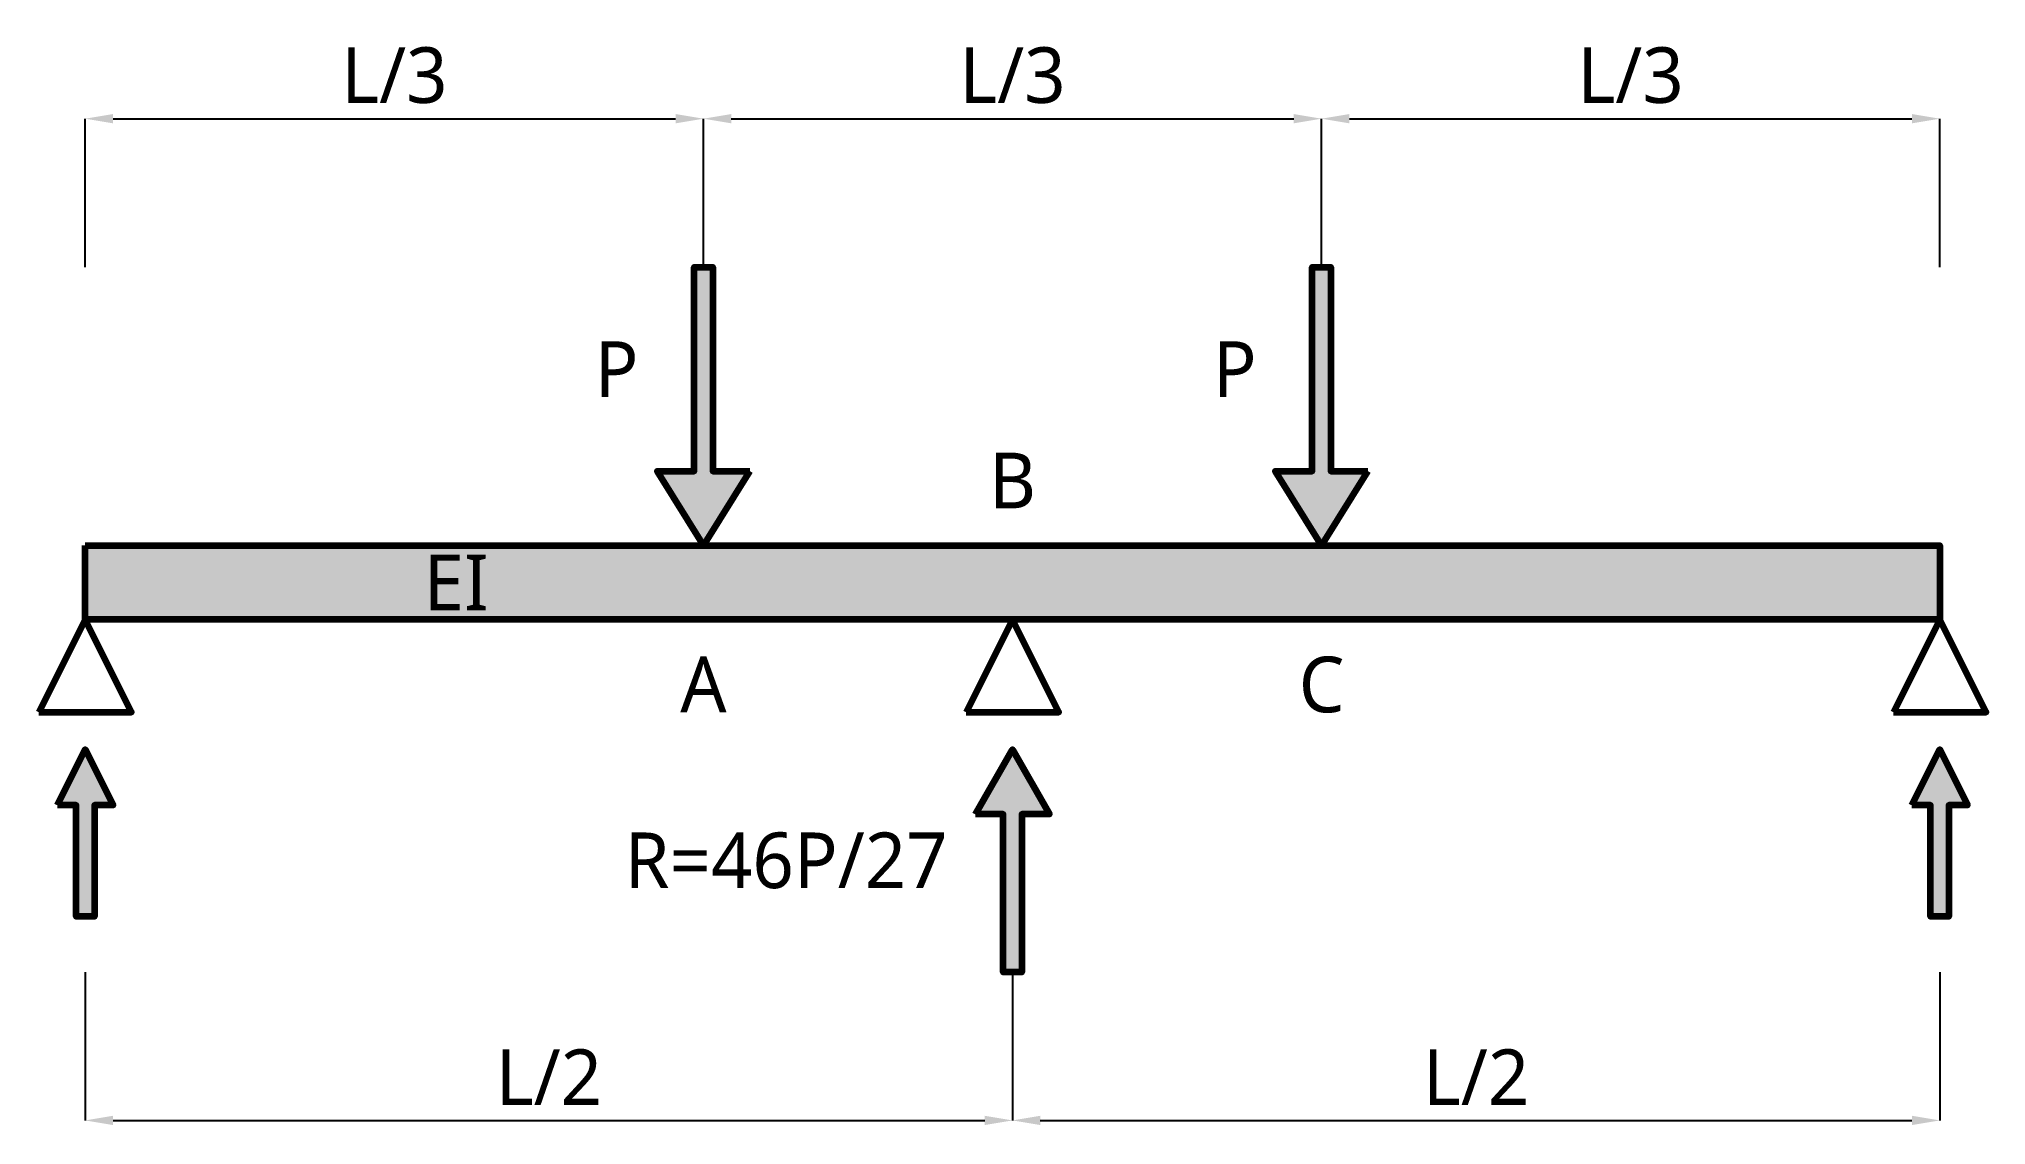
# Model space of a CAD drawing. Header units: millimetres. Extents: x -465 to 10035, y -188 to 5667.
import ezdxf

# ---------------------------------------------------------------- set-up
doc = ezdxf.new("R2010")
doc.units = ezdxf.units.MM
doc.layers.get('0').update_dxf_attribs({"lineweight": 100})
doc.layers.get('Defpoints').update_dxf_attribs({"lineweight": 100})
for name, color, linetype, lineweight in [('dim', 7, 'Continuous', 50), ('反力', 5, 'Continuous', 100), ('荷重', 1, 'Continuous', 100)]:
    doc.layers.add(name, color=color, linetype=linetype, lineweight=lineweight)
doc.dimstyles.new('ISO-25', dxfattribs={"dimtxt": 2.5, "dimasz": 2.5, "dimexe": 1.25, "dimexo": 0.625, "dimtad": 1, "dimtxsty": 'Standard', "dimcen": 2.5, "dimadec": 0, "dimazin": 0, "dimtfac": 1, "dimtmove": 0, "dimatfit": 3, "dimfxl": 1, "dimarcsym": 0})

# ---------------------------------------------------------------- blocks, each defined once
blk = doc.blocks.new('*D1')
at = {"layer": 'Defpoints', "color": 0}
for p in [(-215, 637), (4785, 637), (4785, -163)]:
    blk.add_point(p, dxfattribs=at)
at = {"layer": 'dim', "color": 0, "lineweight": -2}
for p, q in [((-215, 637), (-215, -163)), ((4785, 637), (4785, -163)), ((-65, -163), (4635, -163))]:
    blk.add_line(p, q, dxfattribs=at)
at = {"layer": 'dim', "color": 0}
for points in [[(-65, -138), (-65, -188), (-215, -163)], [(4635, -188), (4635, -138), (4785, -163)]]:
    blk.add_solid(points, dxfattribs=at)
at = {"layer": 'dim', "color": 0, "insert": (2285, 70), "char_height": 300, "attachment_point": 5}
blk.add_mtext('{\\fYu Gothic|b0|i0|c128|p50;L/2}', dxfattribs=at)
blk = doc.blocks.new('*D2')
at = {"layer": 'Defpoints', "color": 0}
for p in [(4785, 637), (9785, 637), (9785, -163)]:
    blk.add_point(p, dxfattribs=at)
at = {"layer": 'dim', "color": 0, "lineweight": -2}
for p, q in [((4785, 637), (4785, -163)), ((9785, 637), (9785, -163)), ((4935, -163), (9635, -163))]:
    blk.add_line(p, q, dxfattribs=at)
at = {"layer": 'dim', "color": 0}
for points in [[(4935, -138), (4935, -188), (4785, -163)], [(9635, -188), (9635, -138), (9785, -163)]]:
    blk.add_solid(points, dxfattribs=at)
at = {"layer": 'dim', "color": 0, "insert": (7285, 70), "char_height": 300, "attachment_point": 5}
blk.add_mtext('{\\fYu Gothic|b0|i0|c128|p50;L/2}', dxfattribs=at)
blk = doc.blocks.new('*D4')
at = {"layer": 'Defpoints', "color": 0}
for p in [(9785, 5237), (6452, 4437), (9785, 4437)]:
    blk.add_point(p, dxfattribs=at)
at = {"layer": 'dim', "color": 0, "lineweight": -2}
for p, q in [((6452, 4437), (6452, 5237)), ((6602, 5237), (9635, 5237)), ((9785, 4437), (9785, 5237))]:
    blk.add_line(p, q, dxfattribs=at)
at = {"layer": 'dim', "color": 0}
for points in [[(6602, 5262), (6602, 5212), (6452, 5237)], [(9635, 5212), (9635, 5262), (9785, 5237)]]:
    blk.add_solid(points, dxfattribs=at)
at = {"layer": 'dim', "color": 0, "insert": (8118, 5470), "char_height": 300, "attachment_point": 5}
blk.add_mtext('{\\fYu Gothic|b0|i0|c128|p50;L/3}', dxfattribs=at)
blk = doc.blocks.new('*D6')
at = {"layer": 'Defpoints', "color": 0}
for p in [(6452, 5237), (3118, 4437), (6452, 4437)]:
    blk.add_point(p, dxfattribs=at)
at = {"layer": 'dim', "color": 0, "lineweight": -2}
for p, q in [((3118, 4437), (3118, 5237)), ((3268, 5237), (6302, 5237)), ((6452, 4437), (6452, 5237))]:
    blk.add_line(p, q, dxfattribs=at)
at = {"layer": 'dim', "color": 0}
for points in [[(3268, 5262), (3268, 5212), (3118, 5237)], [(6302, 5212), (6302, 5262), (6452, 5237)]]:
    blk.add_solid(points, dxfattribs=at)
at = {"layer": 'dim', "color": 0, "insert": (4785, 5470), "char_height": 300, "attachment_point": 5}
blk.add_mtext('{\\fYu Gothic|b0|i0|c128|p50;L/3}', dxfattribs=at)
blk = doc.blocks.new('*D7')
at = {"layer": 'Defpoints', "color": 0}
for p in [(3118, 5237), (-215, 4437), (3118, 4437)]:
    blk.add_point(p, dxfattribs=at)
at = {"layer": 'dim', "color": 0, "lineweight": -2}
for p, q in [((-215, 4437), (-215, 5237)), ((-65, 5237), (2968, 5237)), ((3118, 4437), (3118, 5237))]:
    blk.add_line(p, q, dxfattribs=at)
at = {"layer": 'dim', "color": 0}
for points in [[(-65, 5262), (-65, 5212), (-215, 5237)], [(2968, 5212), (2968, 5262), (3118, 5237)]]:
    blk.add_solid(points, dxfattribs=at)
at = {"layer": 'dim', "color": 0, "insert": (1452, 5470), "char_height": 300, "attachment_point": 5}
blk.add_mtext('{\\fYu Gothic|b0|i0|c128|p50;L/3}', dxfattribs=at)

msp = doc.modelspace()

# ---------------------------------------------------------------- hatches: boundary and pattern name
at = {"transparency": 33554508}
h = msp.add_hatch(color=256, dxfattribs=at)
h.dxf.hatch_style = 1
h.paths.add_polyline_path([(-214.958, 2937.036), (9785.042, 2937.036), (9785.042, 2537.036), (-214.958, 2537.036)])
at = {"layer": '反力'}
h = msp.add_hatch(color=256, dxfattribs=at)
h.dxf.hatch_style = 1
h.paths.add_polyline_path([(-364.958, 1537.036), (-214.958, 1837.036), (-64.958, 1537.036), (-164.958, 1537.036), (-164.958, 937.036), (-264.958, 937.036), (-264.958, 1537.036)])
h = msp.add_hatch(color=256, dxfattribs=at)
h.dxf.hatch_style = 1
h.paths.add_polyline_path([(4585.042, 1487.036), (4785.042, 1837.036), (4985.042, 1487.036), (4835.042, 1487.036), (4835.042, 637.036), (4735.042, 637.036), (4735.042, 1487.036)])
h = msp.add_hatch(color=256, dxfattribs=at)
h.dxf.hatch_style = 1
h.paths.add_polyline_path([(9635.042, 1537.036), (9785.042, 1837.036), (9935.042, 1537.036), (9835.042, 1537.036), (9835.042, 937.036), (9735.042, 937.036), (9735.042, 1537.036)])
at = {"layer": '荷重'}
h = msp.add_hatch(color=256, dxfattribs=at)
h.dxf.hatch_style = 1
h.paths.add_polyline_path([(3368.375, 3337.036), (3118.375, 2937.036), (2868.375, 3337.036), (3068.375, 3337.036), (3068.375, 4437.036), (3168.375, 4437.036), (3168.375, 3337.036)])
h = msp.add_hatch(color=256, dxfattribs=at)
h.dxf.hatch_style = 1
h.paths.add_polyline_path([(6701.709, 3337.036), (6451.709, 2937.036), (6201.709, 3337.036), (6401.709, 3337.036), (6401.709, 4437.036), (6501.709, 4437.036), (6501.709, 3337.036)])

# ---------------------------------------------------------------- linework, layer by layer
for points in [[(-214.958, 2937.036), (9785.042, 2937.036), (9785.042, 2537.036), (-214.958, 2537.036)], [(-464.958, 2037.036), (35.042, 2037.036), (-214.958, 2537.036)], [(4535.042, 2037.036), (5035.042, 2037.036), (4785.042, 2537.036)], [(9535.042, 2037.036), (10035.042, 2037.036), (9785.042, 2537.036)]]:
    msp.add_lwpolyline(points, close=True)
at = {"layer": '反力'}
for points in [[(-364.958, 1537.036), (-214.958, 1837.036), (-64.958, 1537.036), (-164.958, 1537.036), (-164.958, 937.036), (-264.958, 937.036), (-264.958, 1537.036)], [(4585.042, 1487.036), (4785.042, 1837.036), (4985.042, 1487.036), (4835.042, 1487.036), (4835.042, 637.036), (4735.042, 637.036), (4735.042, 1487.036)], [(9635.042, 1537.036), (9785.042, 1837.036), (9935.042, 1537.036), (9835.042, 1537.036), (9835.042, 937.036), (9735.042, 937.036), (9735.042, 1537.036)]]:
    msp.add_lwpolyline(points, close=True, dxfattribs=at)
at = {"layer": '荷重'}
for points in [[(3368.375, 3337.036), (3118.375, 2937.036), (2868.375, 3337.036), (3068.375, 3337.036), (3068.375, 4437.036), (3168.375, 4437.036), (3168.375, 3337.036)], [(6701.709, 3337.036), (6451.709, 2937.036), (6201.709, 3337.036), (6401.709, 3337.036), (6401.709, 4437.036), (6501.709, 4437.036), (6501.709, 3337.036)]]:
    msp.add_lwpolyline(points, close=True, dxfattribs=at)

# ---------------------------------------------------------------- texts
at = {"char_height": 300}
for s, insert, attachment_point in [('{\\fYu Gothic|b0|i0|c128|p50;B}', (4785.042, 3137.036), 8), ('{\\fYu Gothic|b0|i0|c128|p50;EI}', (1785.042, 2737.036), 5), ('{\\fYu Gothic|b0|i0|c128|p50;A}', (3118.375, 2337.036), 2), ('{\\fYu Gothic|b0|i0|c128|p50;C}', (6451.709, 2337.036), 2)]:
    msp.add_mtext(s, dxfattribs=dict(at, insert=insert, attachment_point=attachment_point))
at = {"layer": '反力', "insert": (4435.042, 1237.036), "char_height": 300, "attachment_point": 6}
msp.add_mtext('{\\fYu Gothic|b0|i0|c128|p50;R=46P/27}', dxfattribs=at)
at = {"layer": '荷重', "char_height": 300, "attachment_point": 6}
for insert in [(2768.375, 3887.036), (6101.709, 3887.036)]:
    msp.add_mtext('{\\fYu Gothic|b0|i0|c128|p50;P}', dxfattribs=dict(at, insert=insert))

# ---------------------------------------------------------------- dimensions: what is measured, and where the dimension line sits
at = {"layer": 'dim'}
for base, p1, p2, text, picture, middle in [((3118.375, 5237.036), (-214.958, 4437.036), (3118.375, 4437.036), '{\\fYu Gothic|b0|i0|c128|p50;L/3}', '*D7', (1451.709, 5470.001)), ((6451.709, 5237.036), (3118.375, 4437.036), (6451.709, 4437.036), '{\\fYu Gothic|b0|i0|c128|p50;L/3}', '*D6', (4785.042, 5470.001)), ((9785.042, 5237.036), (6451.709, 4437.036), (9785.042, 4437.036), '{\\fYu Gothic|b0|i0|c128|p50;L/3}', '*D4', (8118.375, 5470.001)), ((4785.042, -162.964), (-214.958, 637.036), (4785.042, 637.036), '{\\fYu Gothic|b0|i0|c128|p50;L/2}', '*D1', (2285.042, 70.001)), ((9785.042, -162.964), (4785.042, 637.036), (9785.042, 637.036), '{\\fYu Gothic|b0|i0|c128|p50;L/2}', '*D2', (7285.042, 70.001))]:
    dim = msp.add_linear_dim(base=base, p1=p1, p2=p2, text=text, dimstyle='ISO-25', override={"dimtxt": 300, "dimasz": 150, "dimexe": 0, "dimexo": 0, "dimgap": 50, "dimtxsty": 'Standard'}, dxfattribs=at)
    dim.commit()
    dim.dimension.update_dxf_attribs({"geometry": picture, "text_midpoint": middle})

doc.saveas('drawing.dxf')
